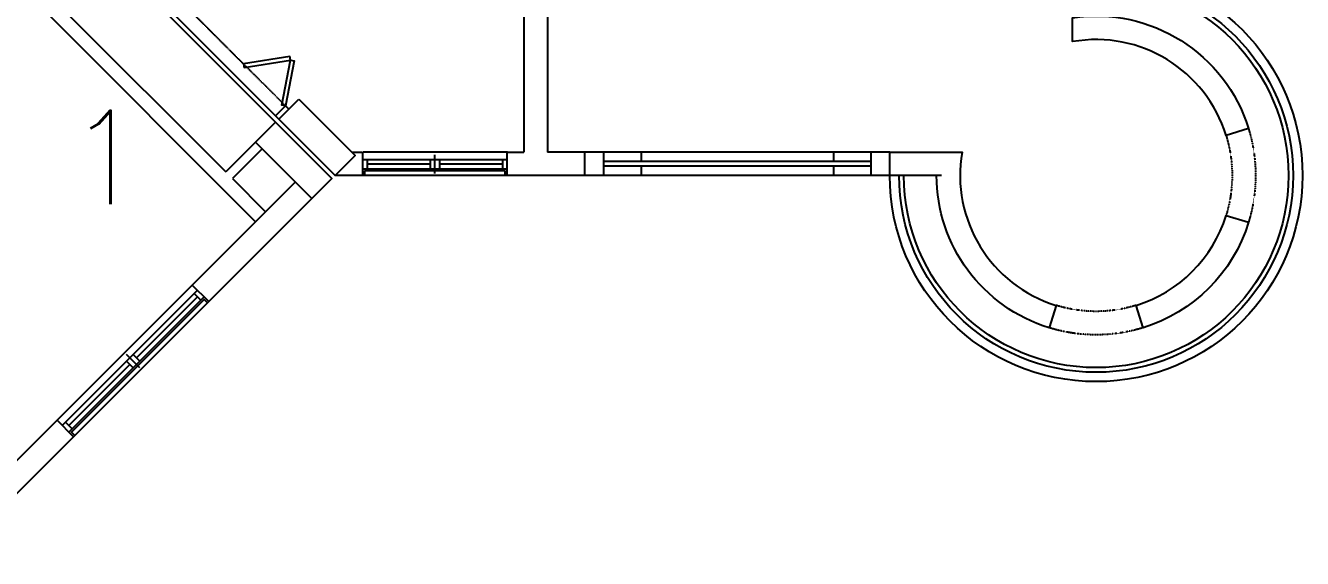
# Model space of a CAD drawing. Header units: millimetres. Extents: x 186805 to 449048, y 2167 to 51540.
# Drawn here: x 259780 to 273394, y 17446 to 23132 of the extents above; entities that cross this region are included whole.
import ezdxf

# ---------------------------------------------------------------- set-up
doc = ezdxf.new("R2010")
doc.units = ezdxf.units.MM
doc.linetypes.add('HIDDEN2', pattern=[0.1875, 0.125, -0.0625])
doc.layers.get('0').update_dxf_attribs({"linetype": 'CONTINUOUS'})
doc.layers.add('0-60x60-C', color=3, linetype='CONTINUOUS', lineweight=13)
for name, color, linetype in [('A-ABOV', 1, 'HIDDEN2'), ('A-ABOVE DOOR', 1, 'HIDDEN2'), ('A-CONC-BLDG', 6, 'CONTINUOUS'), ('A-CORNICHE', 9, 'CONTINUOUS'), ('a-door', 4, 'CONTINUOUS'), ('A-FLORRAIL', 92, 'CONTINUOUS'), ('a-wall', 140, 'CONTINUOUS'), ('A-WIND', 4, 'CONTINUOUS'), ('ALAN', 6, 'CONTINUOUS')]:
    doc.layers.add(name, color=color, linetype=linetype)
doc.styles.add('T 200 neal', font='romans.shx', dxfattribs={"height": 400})

# ---------------------------------------------------------------- blocks, each defined once
blk = doc.blocks.new('A$C7C4A1575')
at = {"layer": 'A-ABOV', "color": 8}
for radius, start, end in [(1700, 72.8954, 107.1046), (1450, 72.8954, 107.1046), (1700, 342.8954, 17.1046), (1450, 342.8954, 17.1046)]:
    blk.add_arc((40695, 30000), radius, start, end, dxfattribs=at)
at = {"layer": 'A-ABOVE DOOR', "color": 8, "linetype": 'Continuous'}
for p, q in [((29793, 32788), (31236, 31346)), ((29617, 32611), (31059, 31169)), ((34421, 30000), (32881, 30000)), ((34421, 29750), (32881, 29750))]:
    blk.add_line(p, q, dxfattribs=at)
at = {"layer": 'A-ABOVE DOOR', "color": 8}
blk.add_line((30356, 27559), (32088, 29292), dxfattribs=at)
at = {"layer": 'A-CONC-BLDG', "color": 8}
for points in [[(40269, 31386), (40195, 31625, 0.329244), (38995, 30000), (38495, 30000), (38495, 29750), (39267, 29750, -0.377986)], [(41195, 31625), (41122, 31386, -0.248358), (42081, 30426), (42320, 30500, 0.248358)], [(42320, 29500), (42081, 29574, -0.377986), (40445, 28572), (40445, 28550), (40445, 28550), (40445, 28350), (40445, 28350), (40445, 28318, 0.370665)]]:
    blk.add_lwpolyline(points, format="xyb", close=True, dxfattribs=at)
for points in [[(31946, 29433), (31734, 29645), (32335, 30246), (32548, 30034)], [(32194, 29185), (32795, 29786), (32583, 29999), (31982, 29398)]]:
    blk.add_lwpolyline(points, close=True, dxfattribs=at)
at = {"layer": 'A-CORNICHE', "color": 8}
for radius in [2200, 2100, 2050]:
    blk.add_arc((40695, 30000), radius, 270, 180, dxfattribs=at)
at = {"layer": 'a-door', "color": 8, "lineweight": -3}
for points in [[(31946, 29362), (31982, 29398), (32088, 29292), (32053, 29256)], [(32053, 29256), (32013, 29250), (32105, 28770), (32145, 28776)], [(31605, 28809), (31612, 28848), (32105, 28770), (32099, 28731)]]:
    blk.add_lwpolyline(points, close=True, dxfattribs=at)
at = {"layer": 'A-FLORRAIL', "color": 8}
for p, q in [((35445, 29750), (35445, 30000)), ((35845, 29900), (35845, 30000)), ((37895, 29900), (37895, 30000)), ((38295, 29750), (38295, 30000)), ((38295, 29900), (35445, 29900)), ((38295, 29850), (35445, 29850)), ((35845, 29750), (35845, 29850)), ((37895, 29750), (37895, 29850)), ((38495, 29750), (35245, 29750))]:
    blk.add_line(p, q, dxfattribs=at)
at = {"layer": 'a-wall', "color": 8}
for p, q in [((28495, 34086), (29793, 32788)), ((29617, 32611), (28464, 33764)), ((29793, 32788), (29617, 32611)), ((31236, 31346), (31059, 31169)), ((32335, 30246), (31236, 31346)), ((31059, 31169), (32159, 30069)), ((29472, 28231), (31734, 30494)), ((31487, 30034), (31840, 30388)), ((29684, 28231), (31416, 29963)), ((31734, 29645), (31416, 29963)), ((31805, 29716), (31487, 30034)), ((32583, 29999), (32584, 30000)), ((32875, 30000), (32584, 30000)), ((32875, 29750), (32875, 30000)), ((34415, 30000), (34415, 29750)), ((35245, 30000), (34415, 30000)), ((35245, 30000), (35245, 29750)), ((32759, 29750), (32875, 29750)), ((34415, 29750), (34595, 29750)), ((34595, 27850), (34595, 29750)), ((34845, 27950), (34845, 29750)), ((35245, 29750), (34845, 29750))]:
    blk.add_line(p, q, dxfattribs=at)
at = {"layer": 'A-WIND', "color": 8}
for p, q in [((29708, 32633), (29779, 32703)), ((29708, 32633), (29779, 32703)), ((29744, 32739), (31186, 31296)), ((29744, 32739), (31186, 31296)), ((29673, 32668), (31116, 31225)), ((29673, 32668), (31116, 31225)), ((30394, 32017), (29744, 32668)), ((30394, 32017), (29744, 32668)), ((30359, 31982), (30430, 32053)), ((30500, 32053), (30359, 31911)), ((30359, 31982), (30430, 32053)), ((30500, 32053), (30359, 31911)), ((30430, 31911), (30500, 31982)), ((30430, 31911), (30500, 31982)), ((31116, 31296), (30465, 31947)), ((31116, 31296), (30465, 31947)), ((31080, 31261), (31151, 31332)), ((31080, 31261), (31151, 31332)), ((33645, 29980), (33645, 29780)), ((33645, 29980), (33645, 29780)), ((32875, 29930), (34415, 29930)), ((32875, 29930), (34415, 29930)), ((32875, 29830), (34415, 29830)), ((32875, 29830), (34415, 29830)), ((32925, 29830), (32925, 29930)), ((32925, 29830), (32925, 29930)), ((33595, 29880), (32925, 29880)), ((33595, 29880), (32925, 29880)), ((33595, 29830), (33595, 29930)), ((33595, 29830), (33595, 29930)), ((33695, 29830), (33695, 29930)), ((33695, 29830), (33695, 29930)), ((34365, 29880), (33695, 29880)), ((34365, 29880), (33695, 29880)), ((34365, 29830), (34365, 29930)), ((34365, 29830), (34365, 29930))]:
    blk.add_line(p, q, dxfattribs=at)
at = {"layer": 'ALAN', "color": 8}
for p, q in [((32584, 30000), (18900, 16316)), ((32895, 30000), (32584, 30000)), ((32895, 29950), (32895, 30000)), ((34395, 29950), (32895, 29950)), ((39045, 30000), (34395, 30000)), ((34395, 30000), (34395, 29950))]:
    blk.add_line(p, q, dxfattribs=at)
blk.add_lwpolyline([(17097, 14584), (32548, 30034), (31222, 31360), (31186, 31324), (29772, 32739), (29807, 32774), (28495, 34086)], dxfattribs=at)
blk = doc.blocks.new('A$C32DD6ECA')
at = {"layer": '0-60x60-C', "color": 16, "xscale": 0.0418312498368323, "yscale": 0.0418312498368323, "zscale": 0.0418312498368323, "rotation": 180}
blk.add_blockref('A$C7C4A1575', (4397.08, 2202.64), dxfattribs=at)

msp = doc.modelspace()

# ---------------------------------------------------------------- block references
at = {"layer": '0-60x60-C', "color": 16, "xscale": -23.90557308239969, "yscale": 23.90557308239969, "zscale": 23.90557308239969}
msp.add_blockref('A$C32DD6ECA', (335613.6, -1123), dxfattribs=at)

# ---------------------------------------------------------------- texts
at = {"linetype": 'ByBlock', "insert": (256616.5, 22225.5), "char_height": 1000, "attachment_point": 1, "style": 'T 200 neal'}
msp.add_mtext_dynamic_manual_height_columns('UNIT 1', width=6011.013, gutter_width=2000, heights=[0], dxfattribs=at)

doc.saveas('drawing.dxf')
